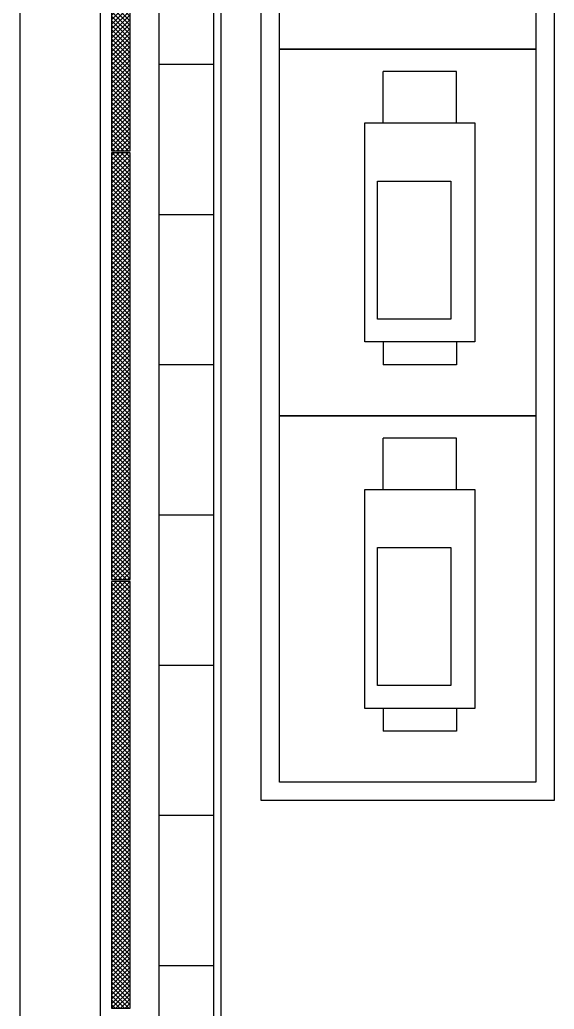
# Model space of a CAD drawing. Extents: x 2217 to 2324, y 363 to 419.
# Drawn here: x 2217.491 to 2218.95, y 381.729 to 384.43 of the extents above; entities that cross this region are included whole.
import ezdxf

# ---------------------------------------------------------------- set-up
doc = ezdxf.new("R2010")
doc.units = 0
doc.header["$LTSCALE"] = 12
doc.header["$MEASUREMENT"] = 0
for name, color, linetype in [('AISLACION', 2, 'CONTINUOUS'), ('MUEBLES', 2, 'CONTINUOUS'), ('MURO-INT', 4, 'CONTINUOUS'), ('PREMOLDHORMIGON', 7, 'CONTINUOUS')]:
    doc.layers.add(name, color=color, linetype=linetype)
pattern_1 = [(315, (0, 0), (0.006187184335, 0.006187184335), []), (45, (0, 0), (-0.006187184335, 0.006187184335), [])]

msp = doc.modelspace()

# ---------------------------------------------------------------- hatches: boundary and pattern name
at = {"layer": 'AISLACION'}
h = msp.add_hatch(dxfattribs=at)
h.set_pattern_fill('ANSI37', color=8, scale=0.07, angle=-90, style=0)
h.set_pattern_definition(pattern_1)
h.paths.add_polyline_path([(2217.7414, 384.0716), (2217.7922, 384.0716), (2217.7922, 385.2366), (2217.7414, 385.2366)])
h = msp.add_hatch(dxfattribs=at)
h.set_pattern_fill('ANSI37', color=8, scale=0.07, angle=-90, style=0)
h.set_pattern_definition(pattern_1)
h.paths.add_polyline_path([(2217.7414, 382.9016), (2217.7922, 382.9016), (2217.7922, 384.0666), (2217.7414, 384.0666)])
h = msp.add_hatch(dxfattribs=at)
h.set_pattern_fill('ANSI37', color=8, scale=0.07, angle=-90, style=0)
h.set_pattern_definition(pattern_1)
h.paths.add_polyline_path([(2217.7414, 381.7316), (2217.7922, 381.7316), (2217.7922, 382.8966), (2217.7414, 382.8966)])
at = {"layer": 'MURO-INT'}
h = msp.add_hatch(dxfattribs=at)
h.set_pattern_fill('_U,_O', color=2, scale=0.41, pattern_type=0)
h.set_pattern_definition([(0, (0, 789.7983), (0, -0.41), [])])
h.paths.add_polyline_path([(2218.0214, 377.0491), (2217.8714, 377.0491), (2217.8714, 388.7491), (2218.0214, 388.7491)])

# ---------------------------------------------------------------- linework, layer by layer
at = {"layer": 'AISLACION'}
for points in [[(2217.7414, 384.0716), (2217.7922, 384.0716), (2217.7922, 385.2366), (2217.7414, 385.2366)], [(2217.7414, 382.9016), (2217.7922, 382.9016), (2217.7922, 384.0666), (2217.7414, 384.0666)], [(2217.7414, 381.7316), (2217.7922, 381.7316), (2217.7922, 382.8966), (2217.7414, 382.8966)]]:
    msp.add_lwpolyline(points, close=True, dxfattribs=at)
at = {"layer": 'MUEBLES'}
for p, q in [((2218.483, 384.148), (2218.483, 384.2881)), ((2218.683, 384.2881), (2218.483, 384.2881)), ((2218.483, 384.148), (2218.483, 384.2881)), ((2218.683, 384.2881), (2218.483, 384.2881)), ((2218.483, 384.148), (2218.483, 384.2881)), ((2218.683, 384.2881), (2218.483, 384.2881)), ((2218.483, 384.148), (2218.483, 384.2881)), ((2218.683, 384.2881), (2218.483, 384.2881)), ((2218.483, 384.148), (2218.483, 384.2881)), ((2218.683, 384.2881), (2218.483, 384.2881)), ((2218.483, 384.148), (2218.483, 384.2881)), ((2218.683, 384.2881), (2218.483, 384.2881)), ((2218.483, 384.148), (2218.483, 384.2881)), ((2218.683, 384.2881), (2218.483, 384.2881)), ((2218.483, 384.148), (2218.483, 384.2881)), ((2218.683, 384.2881), (2218.483, 384.2881)), ((2218.483, 384.148), (2218.483, 384.2881)), ((2218.683, 384.2881), (2218.483, 384.2881)), ((2218.483, 384.148), (2218.483, 384.2881)), ((2218.683, 384.2881), (2218.483, 384.2881)), ((2218.483, 384.148), (2218.483, 384.2881)), ((2218.683, 384.2881), (2218.483, 384.2881)), ((2218.483, 384.148), (2218.483, 384.2881)), ((2218.683, 384.2881), (2218.483, 384.2881)), ((2218.483, 384.148), (2218.483, 384.2881)), ((2218.683, 384.2881), (2218.483, 384.2881)), ((2218.483, 384.148), (2218.483, 384.2881)), ((2218.683, 384.2881), (2218.483, 384.2881)), ((2218.483, 384.148), (2218.483, 384.2881)), ((2218.683, 384.2881), (2218.483, 384.2881)), ((2218.483, 384.148), (2218.483, 384.2881)), ((2218.683, 384.2881), (2218.483, 384.2881)), ((2218.483, 384.148), (2218.483, 384.2881)), ((2218.683, 384.2881), (2218.483, 384.2881)), ((2218.483, 384.148), (2218.483, 384.2881)), ((2218.683, 384.2881), (2218.483, 384.2881)), ((2218.483, 384.148), (2218.483, 384.2881)), ((2218.683, 384.2881), (2218.483, 384.2881)), ((2218.483, 384.148), (2218.483, 384.2881)), ((2218.683, 384.2881), (2218.483, 384.2881)), ((2218.483, 384.148), (2218.483, 384.2881)), ((2218.683, 384.2881), (2218.483, 384.2881)), ((2218.483, 384.148), (2218.483, 384.2881)), ((2218.683, 384.2881), (2218.483, 384.2881)), ((2218.483, 384.148), (2218.483, 384.2881)), ((2218.683, 384.2881), (2218.483, 384.2881)), ((2218.483, 384.148), (2218.483, 384.2881)), ((2218.683, 384.2881), (2218.483, 384.2881)), ((2218.483, 384.148), (2218.483, 384.2881)), ((2218.683, 384.2881), (2218.483, 384.2881)), ((2218.483, 384.148), (2218.483, 384.2881)), ((2218.683, 384.2881), (2218.483, 384.2881)), ((2218.483, 384.148), (2218.483, 384.2881)), ((2218.683, 384.2881), (2218.483, 384.2881)), ((2218.483, 384.148), (2218.483, 384.2881)), ((2218.683, 384.2881), (2218.483, 384.2881)), ((2218.483, 384.148), (2218.483, 384.2881)), ((2218.683, 384.2881), (2218.483, 384.2881)), ((2218.483, 384.148), (2218.483, 384.2881)), ((2218.683, 384.2881), (2218.483, 384.2881)), ((2218.483, 384.148), (2218.483, 384.2881)), ((2218.683, 384.2881), (2218.483, 384.2881)), ((2218.483, 384.148), (2218.483, 384.2881)), ((2218.683, 384.2881), (2218.483, 384.2881)), ((2218.683, 384.148), (2218.683, 384.2881)), ((2218.683, 384.148), (2218.683, 384.2881)), ((2218.683, 384.148), (2218.683, 384.2881)), ((2218.683, 384.148), (2218.683, 384.2881)), ((2218.683, 384.148), (2218.683, 384.2881)), ((2218.683, 384.148), (2218.683, 384.2881)), ((2218.683, 384.148), (2218.683, 384.2881)), ((2218.683, 384.148), (2218.683, 384.2881)), ((2218.683, 384.148), (2218.683, 384.2881)), ((2218.683, 384.148), (2218.683, 384.2881)), ((2218.683, 384.148), (2218.683, 384.2881)), ((2218.683, 384.148), (2218.683, 384.2881)), ((2218.683, 384.148), (2218.683, 384.2881)), ((2218.683, 384.148), (2218.683, 384.2881)), ((2218.683, 384.148), (2218.683, 384.2881)), ((2218.683, 384.148), (2218.683, 384.2881)), ((2218.683, 384.148), (2218.683, 384.2881)), ((2218.683, 384.148), (2218.683, 384.2881)), ((2218.683, 384.148), (2218.683, 384.2881)), ((2218.683, 384.148), (2218.683, 384.2881)), ((2218.683, 384.148), (2218.683, 384.2881)), ((2218.683, 384.148), (2218.683, 384.2881)), ((2218.683, 384.148), (2218.683, 384.2881)), ((2218.683, 384.148), (2218.683, 384.2881)), ((2218.683, 384.148), (2218.683, 384.2881)), ((2218.683, 384.148), (2218.683, 384.2881)), ((2218.683, 384.148), (2218.683, 384.2881)), ((2218.683, 384.148), (2218.683, 384.2881)), ((2218.683, 384.148), (2218.683, 384.2881)), ((2218.683, 384.148), (2218.683, 384.2881)), ((2218.683, 384.148), (2218.683, 384.2881)), ((2218.683, 384.148), (2218.683, 384.2881)), ((2218.483, 383.5503), (2218.483, 383.4881)), ((2218.483, 383.5503), (2218.483, 383.4881)), ((2218.483, 383.5503), (2218.483, 383.4881)), ((2218.483, 383.5503), (2218.483, 383.4881)), ((2218.483, 383.5503), (2218.483, 383.4881)), ((2218.483, 383.5503), (2218.483, 383.4881)), ((2218.483, 383.5503), (2218.483, 383.4881)), ((2218.483, 383.5503), (2218.483, 383.4881)), ((2218.483, 383.5503), (2218.483, 383.4881)), ((2218.483, 383.5503), (2218.483, 383.4881)), ((2218.483, 383.5503), (2218.483, 383.4881)), ((2218.483, 383.5503), (2218.483, 383.4881)), ((2218.483, 383.5503), (2218.483, 383.4881)), ((2218.483, 383.5503), (2218.483, 383.4881)), ((2218.483, 383.5503), (2218.483, 383.4881)), ((2218.483, 383.5503), (2218.483, 383.4881)), ((2218.483, 383.5503), (2218.483, 383.4881)), ((2218.483, 383.5503), (2218.483, 383.4881)), ((2218.483, 383.5503), (2218.483, 383.4881)), ((2218.483, 383.5503), (2218.483, 383.4881)), ((2218.483, 383.5503), (2218.483, 383.4881)), ((2218.483, 383.5503), (2218.483, 383.4881)), ((2218.483, 383.5503), (2218.483, 383.4881)), ((2218.483, 383.5503), (2218.483, 383.4881)), ((2218.483, 383.5503), (2218.483, 383.4881)), ((2218.483, 383.5503), (2218.483, 383.4881)), ((2218.483, 383.5503), (2218.483, 383.4881)), ((2218.483, 383.5503), (2218.483, 383.4881)), ((2218.483, 383.5503), (2218.483, 383.4881)), ((2218.483, 383.5503), (2218.483, 383.4881)), ((2218.483, 383.5503), (2218.483, 383.4881)), ((2218.483, 383.5503), (2218.483, 383.4881)), ((2218.683, 383.5503), (2218.683, 383.4881)), ((2218.683, 383.5503), (2218.683, 383.4881)), ((2218.683, 383.5503), (2218.683, 383.4881)), ((2218.683, 383.5503), (2218.683, 383.4881)), ((2218.683, 383.5503), (2218.683, 383.4881)), ((2218.683, 383.5503), (2218.683, 383.4881)), ((2218.683, 383.5503), (2218.683, 383.4881)), ((2218.683, 383.5503), (2218.683, 383.4881)), ((2218.683, 383.5503), (2218.683, 383.4881)), ((2218.683, 383.5503), (2218.683, 383.4881)), ((2218.683, 383.5503), (2218.683, 383.4881)), ((2218.683, 383.5503), (2218.683, 383.4881)), ((2218.683, 383.5503), (2218.683, 383.4881)), ((2218.683, 383.5503), (2218.683, 383.4881)), ((2218.683, 383.5503), (2218.683, 383.4881)), ((2218.683, 383.5503), (2218.683, 383.4881)), ((2218.683, 383.5503), (2218.683, 383.4881)), ((2218.683, 383.5503), (2218.683, 383.4881)), ((2218.683, 383.5503), (2218.683, 383.4881)), ((2218.683, 383.5503), (2218.683, 383.4881)), ((2218.683, 383.5503), (2218.683, 383.4881)), ((2218.683, 383.5503), (2218.683, 383.4881)), ((2218.683, 383.5503), (2218.683, 383.4881)), ((2218.683, 383.5503), (2218.683, 383.4881)), ((2218.683, 383.5503), (2218.683, 383.4881)), ((2218.683, 383.5503), (2218.683, 383.4881)), ((2218.683, 383.5503), (2218.683, 383.4881)), ((2218.683, 383.5503), (2218.683, 383.4881)), ((2218.683, 383.5503), (2218.683, 383.4881)), ((2218.683, 383.5503), (2218.683, 383.4881)), ((2218.683, 383.5503), (2218.683, 383.4881)), ((2218.683, 383.5503), (2218.683, 383.4881)), ((2218.683, 383.4881), (2218.483, 383.4881)), ((2218.683, 383.4881), (2218.483, 383.4881)), ((2218.683, 383.4881), (2218.483, 383.4881)), ((2218.683, 383.4881), (2218.483, 383.4881)), ((2218.683, 383.4881), (2218.483, 383.4881)), ((2218.683, 383.4881), (2218.483, 383.4881)), ((2218.683, 383.4881), (2218.483, 383.4881)), ((2218.683, 383.4881), (2218.483, 383.4881)), ((2218.683, 383.4881), (2218.483, 383.4881)), ((2218.683, 383.4881), (2218.483, 383.4881)), ((2218.683, 383.4881), (2218.483, 383.4881)), ((2218.683, 383.4881), (2218.483, 383.4881)), ((2218.683, 383.4881), (2218.483, 383.4881)), ((2218.683, 383.4881), (2218.483, 383.4881)), ((2218.683, 383.4881), (2218.483, 383.4881)), ((2218.683, 383.4881), (2218.483, 383.4881)), ((2218.683, 383.4881), (2218.483, 383.4881)), ((2218.683, 383.4881), (2218.483, 383.4881)), ((2218.683, 383.4881), (2218.483, 383.4881)), ((2218.683, 383.4881), (2218.483, 383.4881)), ((2218.683, 383.4881), (2218.483, 383.4881)), ((2218.683, 383.4881), (2218.483, 383.4881)), ((2218.683, 383.4881), (2218.483, 383.4881)), ((2218.683, 383.4881), (2218.483, 383.4881)), ((2218.683, 383.4881), (2218.483, 383.4881)), ((2218.683, 383.4881), (2218.483, 383.4881)), ((2218.683, 383.4881), (2218.483, 383.4881)), ((2218.683, 383.4881), (2218.483, 383.4881)), ((2218.683, 383.4881), (2218.483, 383.4881)), ((2218.683, 383.4881), (2218.483, 383.4881)), ((2218.683, 383.4881), (2218.483, 383.4881)), ((2218.683, 383.4881), (2218.483, 383.4881)), ((2218.483, 383.148), (2218.483, 383.2881)), ((2218.683, 383.2881), (2218.483, 383.2881)), ((2218.483, 383.148), (2218.483, 383.2881)), ((2218.683, 383.2881), (2218.483, 383.2881)), ((2218.483, 383.148), (2218.483, 383.2881)), ((2218.683, 383.2881), (2218.483, 383.2881)), ((2218.483, 383.148), (2218.483, 383.2881)), ((2218.683, 383.2881), (2218.483, 383.2881)), ((2218.483, 383.148), (2218.483, 383.2881)), ((2218.683, 383.2881), (2218.483, 383.2881)), ((2218.483, 383.148), (2218.483, 383.2881)), ((2218.683, 383.2881), (2218.483, 383.2881)), ((2218.483, 383.148), (2218.483, 383.2881)), ((2218.683, 383.2881), (2218.483, 383.2881)), ((2218.483, 383.148), (2218.483, 383.2881)), ((2218.683, 383.2881), (2218.483, 383.2881)), ((2218.483, 383.148), (2218.483, 383.2881)), ((2218.683, 383.2881), (2218.483, 383.2881)), ((2218.483, 383.148), (2218.483, 383.2881)), ((2218.683, 383.2881), (2218.483, 383.2881)), ((2218.483, 383.148), (2218.483, 383.2881)), ((2218.683, 383.2881), (2218.483, 383.2881)), ((2218.483, 383.148), (2218.483, 383.2881)), ((2218.683, 383.2881), (2218.483, 383.2881)), ((2218.483, 383.148), (2218.483, 383.2881)), ((2218.683, 383.2881), (2218.483, 383.2881)), ((2218.483, 383.148), (2218.483, 383.2881)), ((2218.683, 383.2881), (2218.483, 383.2881)), ((2218.483, 383.148), (2218.483, 383.2881)), ((2218.683, 383.2881), (2218.483, 383.2881)), ((2218.483, 383.148), (2218.483, 383.2881)), ((2218.683, 383.2881), (2218.483, 383.2881)), ((2218.483, 383.148), (2218.483, 383.2881)), ((2218.683, 383.2881), (2218.483, 383.2881)), ((2218.483, 383.148), (2218.483, 383.2881)), ((2218.683, 383.2881), (2218.483, 383.2881)), ((2218.483, 383.148), (2218.483, 383.2881)), ((2218.683, 383.2881), (2218.483, 383.2881)), ((2218.483, 383.148), (2218.483, 383.2881)), ((2218.683, 383.2881), (2218.483, 383.2881)), ((2218.483, 383.148), (2218.483, 383.2881)), ((2218.683, 383.2881), (2218.483, 383.2881)), ((2218.483, 383.148), (2218.483, 383.2881)), ((2218.683, 383.2881), (2218.483, 383.2881)), ((2218.483, 383.148), (2218.483, 383.2881)), ((2218.683, 383.2881), (2218.483, 383.2881)), ((2218.483, 383.148), (2218.483, 383.2881)), ((2218.683, 383.2881), (2218.483, 383.2881)), ((2218.483, 383.148), (2218.483, 383.2881)), ((2218.683, 383.2881), (2218.483, 383.2881)), ((2218.483, 383.148), (2218.483, 383.2881)), ((2218.683, 383.2881), (2218.483, 383.2881)), ((2218.483, 383.148), (2218.483, 383.2881)), ((2218.683, 383.2881), (2218.483, 383.2881)), ((2218.483, 383.148), (2218.483, 383.2881)), ((2218.683, 383.2881), (2218.483, 383.2881)), ((2218.483, 383.148), (2218.483, 383.2881)), ((2218.683, 383.2881), (2218.483, 383.2881)), ((2218.483, 383.148), (2218.483, 383.2881)), ((2218.683, 383.2881), (2218.483, 383.2881)), ((2218.483, 383.148), (2218.483, 383.2881)), ((2218.683, 383.2881), (2218.483, 383.2881)), ((2218.483, 383.148), (2218.483, 383.2881)), ((2218.683, 383.2881), (2218.483, 383.2881)), ((2218.683, 383.148), (2218.683, 383.2881)), ((2218.683, 383.148), (2218.683, 383.2881)), ((2218.683, 383.148), (2218.683, 383.2881)), ((2218.683, 383.148), (2218.683, 383.2881)), ((2218.683, 383.148), (2218.683, 383.2881)), ((2218.683, 383.148), (2218.683, 383.2881)), ((2218.683, 383.148), (2218.683, 383.2881)), ((2218.683, 383.148), (2218.683, 383.2881)), ((2218.683, 383.148), (2218.683, 383.2881)), ((2218.683, 383.148), (2218.683, 383.2881)), ((2218.683, 383.148), (2218.683, 383.2881)), ((2218.683, 383.148), (2218.683, 383.2881)), ((2218.683, 383.148), (2218.683, 383.2881)), ((2218.683, 383.148), (2218.683, 383.2881)), ((2218.683, 383.148), (2218.683, 383.2881)), ((2218.683, 383.148), (2218.683, 383.2881)), ((2218.683, 383.148), (2218.683, 383.2881)), ((2218.683, 383.148), (2218.683, 383.2881)), ((2218.683, 383.148), (2218.683, 383.2881)), ((2218.683, 383.148), (2218.683, 383.2881)), ((2218.683, 383.148), (2218.683, 383.2881)), ((2218.683, 383.148), (2218.683, 383.2881)), ((2218.683, 383.148), (2218.683, 383.2881)), ((2218.683, 383.148), (2218.683, 383.2881)), ((2218.683, 383.148), (2218.683, 383.2881)), ((2218.683, 383.148), (2218.683, 383.2881)), ((2218.683, 383.148), (2218.683, 383.2881)), ((2218.683, 383.148), (2218.683, 383.2881)), ((2218.683, 383.148), (2218.683, 383.2881)), ((2218.683, 383.148), (2218.683, 383.2881)), ((2218.683, 383.148), (2218.683, 383.2881)), ((2218.683, 383.148), (2218.683, 383.2881)), ((2218.483, 382.5503), (2218.483, 382.4881)), ((2218.483, 382.5503), (2218.483, 382.4881)), ((2218.483, 382.5503), (2218.483, 382.4881)), ((2218.483, 382.5503), (2218.483, 382.4881)), ((2218.483, 382.5503), (2218.483, 382.4881)), ((2218.483, 382.5503), (2218.483, 382.4881)), ((2218.483, 382.5503), (2218.483, 382.4881)), ((2218.483, 382.5503), (2218.483, 382.4881)), ((2218.483, 382.5503), (2218.483, 382.4881)), ((2218.483, 382.5503), (2218.483, 382.4881)), ((2218.483, 382.5503), (2218.483, 382.4881)), ((2218.483, 382.5503), (2218.483, 382.4881)), ((2218.483, 382.5503), (2218.483, 382.4881)), ((2218.483, 382.5503), (2218.483, 382.4881)), ((2218.483, 382.5503), (2218.483, 382.4881)), ((2218.483, 382.5503), (2218.483, 382.4881)), ((2218.483, 382.5503), (2218.483, 382.4881)), ((2218.483, 382.5503), (2218.483, 382.4881)), ((2218.483, 382.5503), (2218.483, 382.4881)), ((2218.483, 382.5503), (2218.483, 382.4881)), ((2218.483, 382.5503), (2218.483, 382.4881)), ((2218.483, 382.5503), (2218.483, 382.4881)), ((2218.483, 382.5503), (2218.483, 382.4881)), ((2218.483, 382.5503), (2218.483, 382.4881)), ((2218.483, 382.5503), (2218.483, 382.4881)), ((2218.483, 382.5503), (2218.483, 382.4881)), ((2218.483, 382.5503), (2218.483, 382.4881)), ((2218.483, 382.5503), (2218.483, 382.4881)), ((2218.483, 382.5503), (2218.483, 382.4881)), ((2218.483, 382.5503), (2218.483, 382.4881)), ((2218.483, 382.5503), (2218.483, 382.4881)), ((2218.483, 382.5503), (2218.483, 382.4881)), ((2218.683, 382.5503), (2218.683, 382.4881)), ((2218.683, 382.5503), (2218.683, 382.4881)), ((2218.683, 382.5503), (2218.683, 382.4881)), ((2218.683, 382.5503), (2218.683, 382.4881)), ((2218.683, 382.5503), (2218.683, 382.4881)), ((2218.683, 382.5503), (2218.683, 382.4881)), ((2218.683, 382.5503), (2218.683, 382.4881)), ((2218.683, 382.5503), (2218.683, 382.4881)), ((2218.683, 382.5503), (2218.683, 382.4881)), ((2218.683, 382.5503), (2218.683, 382.4881)), ((2218.683, 382.5503), (2218.683, 382.4881)), ((2218.683, 382.5503), (2218.683, 382.4881)), ((2218.683, 382.5503), (2218.683, 382.4881)), ((2218.683, 382.5503), (2218.683, 382.4881)), ((2218.683, 382.5503), (2218.683, 382.4881)), ((2218.683, 382.5503), (2218.683, 382.4881)), ((2218.683, 382.5503), (2218.683, 382.4881)), ((2218.683, 382.5503), (2218.683, 382.4881)), ((2218.683, 382.5503), (2218.683, 382.4881)), ((2218.683, 382.5503), (2218.683, 382.4881)), ((2218.683, 382.5503), (2218.683, 382.4881)), ((2218.683, 382.5503), (2218.683, 382.4881)), ((2218.683, 382.5503), (2218.683, 382.4881)), ((2218.683, 382.5503), (2218.683, 382.4881)), ((2218.683, 382.5503), (2218.683, 382.4881)), ((2218.683, 382.5503), (2218.683, 382.4881)), ((2218.683, 382.5503), (2218.683, 382.4881)), ((2218.683, 382.5503), (2218.683, 382.4881)), ((2218.683, 382.5503), (2218.683, 382.4881)), ((2218.683, 382.5503), (2218.683, 382.4881)), ((2218.683, 382.5503), (2218.683, 382.4881)), ((2218.683, 382.5503), (2218.683, 382.4881)), ((2218.683, 382.4881), (2218.483, 382.4881)), ((2218.683, 382.4881), (2218.483, 382.4881)), ((2218.683, 382.4881), (2218.483, 382.4881)), ((2218.683, 382.4881), (2218.483, 382.4881)), ((2218.683, 382.4881), (2218.483, 382.4881)), ((2218.683, 382.4881), (2218.483, 382.4881)), ((2218.683, 382.4881), (2218.483, 382.4881)), ((2218.683, 382.4881), (2218.483, 382.4881)), ((2218.683, 382.4881), (2218.483, 382.4881)), ((2218.683, 382.4881), (2218.483, 382.4881)), ((2218.683, 382.4881), (2218.483, 382.4881)), ((2218.683, 382.4881), (2218.483, 382.4881)), ((2218.683, 382.4881), (2218.483, 382.4881)), ((2218.683, 382.4881), (2218.483, 382.4881)), ((2218.683, 382.4881), (2218.483, 382.4881)), ((2218.683, 382.4881), (2218.483, 382.4881)), ((2218.683, 382.4881), (2218.483, 382.4881)), ((2218.683, 382.4881), (2218.483, 382.4881)), ((2218.683, 382.4881), (2218.483, 382.4881)), ((2218.683, 382.4881), (2218.483, 382.4881)), ((2218.683, 382.4881), (2218.483, 382.4881)), ((2218.683, 382.4881), (2218.483, 382.4881)), ((2218.683, 382.4881), (2218.483, 382.4881)), ((2218.683, 382.4881), (2218.483, 382.4881)), ((2218.683, 382.4881), (2218.483, 382.4881)), ((2218.683, 382.4881), (2218.483, 382.4881)), ((2218.683, 382.4881), (2218.483, 382.4881)), ((2218.683, 382.4881), (2218.483, 382.4881)), ((2218.683, 382.4881), (2218.483, 382.4881)), ((2218.683, 382.4881), (2218.483, 382.4881)), ((2218.683, 382.4881), (2218.483, 382.4881)), ((2218.683, 382.4881), (2218.483, 382.4881))]:
    msp.add_line(p, q, dxfattribs=at)
at = {"layer": 'MUEBLES', "color": 8}
msp.add_lwpolyline([(2218.1499, 387.3991), (2218.9499, 387.3991), (2218.9499, 382.2991), (2218.1499, 382.2991)], close=True, dxfattribs=at)
at = {"layer": 'MUEBLES'}
for points in [[(2218.8999, 384.3491), (2218.1999, 384.3491), (2218.1999, 385.3491), (2218.8999, 385.3491)], [(2218.8999, 383.3491), (2218.1999, 383.3491), (2218.1999, 384.3491), (2218.8999, 384.3491)], [(2218.433, 383.5503), (2218.433, 384.148), (2218.733, 384.148), (2218.733, 383.5503)], [(2218.433, 383.5503), (2218.433, 384.148), (2218.733, 384.148), (2218.733, 383.5503)], [(2218.433, 383.5503), (2218.433, 384.148), (2218.733, 384.148), (2218.733, 383.5503)], [(2218.433, 383.5503), (2218.433, 384.148), (2218.733, 384.148), (2218.733, 383.5503)], [(2218.433, 383.5503), (2218.433, 384.148), (2218.733, 384.148), (2218.733, 383.5503)], [(2218.433, 383.5503), (2218.433, 384.148), (2218.733, 384.148), (2218.733, 383.5503)], [(2218.433, 383.5503), (2218.433, 384.148), (2218.733, 384.148), (2218.733, 383.5503)], [(2218.433, 383.5503), (2218.433, 384.148), (2218.733, 384.148), (2218.733, 383.5503)], [(2218.433, 383.5503), (2218.433, 384.148), (2218.733, 384.148), (2218.733, 383.5503)], [(2218.433, 383.5503), (2218.433, 384.148), (2218.733, 384.148), (2218.733, 383.5503)], [(2218.433, 383.5503), (2218.433, 384.148), (2218.733, 384.148), (2218.733, 383.5503)], [(2218.433, 383.5503), (2218.433, 384.148), (2218.733, 384.148), (2218.733, 383.5503)], [(2218.433, 383.5503), (2218.433, 384.148), (2218.733, 384.148), (2218.733, 383.5503)], [(2218.433, 383.5503), (2218.433, 384.148), (2218.733, 384.148), (2218.733, 383.5503)], [(2218.433, 383.5503), (2218.433, 384.148), (2218.733, 384.148), (2218.733, 383.5503)], [(2218.433, 383.5503), (2218.433, 384.148), (2218.733, 384.148), (2218.733, 383.5503)], [(2218.433, 383.5503), (2218.433, 384.148), (2218.733, 384.148), (2218.733, 383.5503)], [(2218.433, 383.5503), (2218.433, 384.148), (2218.733, 384.148), (2218.733, 383.5503)], [(2218.433, 383.5503), (2218.433, 384.148), (2218.733, 384.148), (2218.733, 383.5503)], [(2218.433, 383.5503), (2218.433, 384.148), (2218.733, 384.148), (2218.733, 383.5503)], [(2218.433, 383.5503), (2218.433, 384.148), (2218.733, 384.148), (2218.733, 383.5503)], [(2218.433, 383.5503), (2218.433, 384.148), (2218.733, 384.148), (2218.733, 383.5503)], [(2218.433, 383.5503), (2218.433, 384.148), (2218.733, 384.148), (2218.733, 383.5503)], [(2218.433, 383.5503), (2218.433, 384.148), (2218.733, 384.148), (2218.733, 383.5503)], [(2218.433, 383.5503), (2218.433, 384.148), (2218.733, 384.148), (2218.733, 383.5503)], [(2218.433, 383.5503), (2218.433, 384.148), (2218.733, 384.148), (2218.733, 383.5503)], [(2218.433, 383.5503), (2218.433, 384.148), (2218.733, 384.148), (2218.733, 383.5503)], [(2218.433, 383.5503), (2218.433, 384.148), (2218.733, 384.148), (2218.733, 383.5503)], [(2218.433, 383.5503), (2218.433, 384.148), (2218.733, 384.148), (2218.733, 383.5503)], [(2218.433, 383.5503), (2218.433, 384.148), (2218.733, 384.148), (2218.733, 383.5503)], [(2218.433, 383.5503), (2218.433, 384.148), (2218.733, 384.148), (2218.733, 383.5503)], [(2218.433, 383.5503), (2218.433, 384.148), (2218.733, 384.148), (2218.733, 383.5503)], [(2218.4675, 383.6125), (2218.4675, 383.9892), (2218.6675, 383.9892), (2218.6675, 383.6125)], [(2218.4675, 383.6125), (2218.4675, 383.9892), (2218.6675, 383.9892), (2218.6675, 383.6125)], [(2218.4675, 383.6125), (2218.4675, 383.9892), (2218.6675, 383.9892), (2218.6675, 383.6125)], [(2218.4675, 383.6125), (2218.4675, 383.9892), (2218.6675, 383.9892), (2218.6675, 383.6125)], [(2218.4675, 383.6125), (2218.4675, 383.9892), (2218.6675, 383.9892), (2218.6675, 383.6125)], [(2218.4675, 383.6125), (2218.4675, 383.9892), (2218.6675, 383.9892), (2218.6675, 383.6125)], [(2218.4675, 383.6125), (2218.4675, 383.9892), (2218.6675, 383.9892), (2218.6675, 383.6125)], [(2218.4675, 383.6125), (2218.4675, 383.9892), (2218.6675, 383.9892), (2218.6675, 383.6125)], [(2218.4675, 383.6125), (2218.4675, 383.9892), (2218.6675, 383.9892), (2218.6675, 383.6125)], [(2218.4675, 383.6125), (2218.4675, 383.9892), (2218.6675, 383.9892), (2218.6675, 383.6125)], [(2218.4675, 383.6125), (2218.4675, 383.9892), (2218.6675, 383.9892), (2218.6675, 383.6125)], [(2218.4675, 383.6125), (2218.4675, 383.9892), (2218.6675, 383.9892), (2218.6675, 383.6125)], [(2218.4675, 383.6125), (2218.4675, 383.9892), (2218.6675, 383.9892), (2218.6675, 383.6125)], [(2218.4675, 383.6125), (2218.4675, 383.9892), (2218.6675, 383.9892), (2218.6675, 383.6125)], [(2218.4675, 383.6125), (2218.4675, 383.9892), (2218.6675, 383.9892), (2218.6675, 383.6125)], [(2218.4675, 383.6125), (2218.4675, 383.9892), (2218.6675, 383.9892), (2218.6675, 383.6125)], [(2218.4675, 383.6125), (2218.4675, 383.9892), (2218.6675, 383.9892), (2218.6675, 383.6125)], [(2218.4675, 383.6125), (2218.4675, 383.9892), (2218.6675, 383.9892), (2218.6675, 383.6125)], [(2218.4675, 383.6125), (2218.4675, 383.9892), (2218.6675, 383.9892), (2218.6675, 383.6125)], [(2218.4675, 383.6125), (2218.4675, 383.9892), (2218.6675, 383.9892), (2218.6675, 383.6125)], [(2218.4675, 383.6125), (2218.4675, 383.9892), (2218.6675, 383.9892), (2218.6675, 383.6125)], [(2218.4675, 383.6125), (2218.4675, 383.9892), (2218.6675, 383.9892), (2218.6675, 383.6125)], [(2218.4675, 383.6125), (2218.4675, 383.9892), (2218.6675, 383.9892), (2218.6675, 383.6125)], [(2218.4675, 383.6125), (2218.4675, 383.9892), (2218.6675, 383.9892), (2218.6675, 383.6125)], [(2218.4675, 383.6125), (2218.4675, 383.9892), (2218.6675, 383.9892), (2218.6675, 383.6125)], [(2218.4675, 383.6125), (2218.4675, 383.9892), (2218.6675, 383.9892), (2218.6675, 383.6125)], [(2218.4675, 383.6125), (2218.4675, 383.9892), (2218.6675, 383.9892), (2218.6675, 383.6125)], [(2218.4675, 383.6125), (2218.4675, 383.9892), (2218.6675, 383.9892), (2218.6675, 383.6125)], [(2218.4675, 383.6125), (2218.4675, 383.9892), (2218.6675, 383.9892), (2218.6675, 383.6125)], [(2218.4675, 383.6125), (2218.4675, 383.9892), (2218.6675, 383.9892), (2218.6675, 383.6125)], [(2218.4675, 383.6125), (2218.4675, 383.9892), (2218.6675, 383.9892), (2218.6675, 383.6125)], [(2218.4675, 383.6125), (2218.4675, 383.9892), (2218.6675, 383.9892), (2218.6675, 383.6125)], [(2218.8999, 382.3491), (2218.1999, 382.3491), (2218.1999, 383.3491), (2218.8999, 383.3491)], [(2218.433, 382.5503), (2218.433, 383.148), (2218.733, 383.148), (2218.733, 382.5503)], [(2218.433, 382.5503), (2218.433, 383.148), (2218.733, 383.148), (2218.733, 382.5503)], [(2218.433, 382.5503), (2218.433, 383.148), (2218.733, 383.148), (2218.733, 382.5503)], [(2218.433, 382.5503), (2218.433, 383.148), (2218.733, 383.148), (2218.733, 382.5503)], [(2218.433, 382.5503), (2218.433, 383.148), (2218.733, 383.148), (2218.733, 382.5503)], [(2218.433, 382.5503), (2218.433, 383.148), (2218.733, 383.148), (2218.733, 382.5503)], [(2218.433, 382.5503), (2218.433, 383.148), (2218.733, 383.148), (2218.733, 382.5503)], [(2218.433, 382.5503), (2218.433, 383.148), (2218.733, 383.148), (2218.733, 382.5503)], [(2218.433, 382.5503), (2218.433, 383.148), (2218.733, 383.148), (2218.733, 382.5503)], [(2218.433, 382.5503), (2218.433, 383.148), (2218.733, 383.148), (2218.733, 382.5503)], [(2218.433, 382.5503), (2218.433, 383.148), (2218.733, 383.148), (2218.733, 382.5503)], [(2218.433, 382.5503), (2218.433, 383.148), (2218.733, 383.148), (2218.733, 382.5503)], [(2218.433, 382.5503), (2218.433, 383.148), (2218.733, 383.148), (2218.733, 382.5503)], [(2218.433, 382.5503), (2218.433, 383.148), (2218.733, 383.148), (2218.733, 382.5503)], [(2218.433, 382.5503), (2218.433, 383.148), (2218.733, 383.148), (2218.733, 382.5503)], [(2218.433, 382.5503), (2218.433, 383.148), (2218.733, 383.148), (2218.733, 382.5503)], [(2218.433, 382.5503), (2218.433, 383.148), (2218.733, 383.148), (2218.733, 382.5503)], [(2218.433, 382.5503), (2218.433, 383.148), (2218.733, 383.148), (2218.733, 382.5503)], [(2218.433, 382.5503), (2218.433, 383.148), (2218.733, 383.148), (2218.733, 382.5503)], [(2218.433, 382.5503), (2218.433, 383.148), (2218.733, 383.148), (2218.733, 382.5503)], [(2218.433, 382.5503), (2218.433, 383.148), (2218.733, 383.148), (2218.733, 382.5503)], [(2218.433, 382.5503), (2218.433, 383.148), (2218.733, 383.148), (2218.733, 382.5503)], [(2218.433, 382.5503), (2218.433, 383.148), (2218.733, 383.148), (2218.733, 382.5503)], [(2218.433, 382.5503), (2218.433, 383.148), (2218.733, 383.148), (2218.733, 382.5503)], [(2218.433, 382.5503), (2218.433, 383.148), (2218.733, 383.148), (2218.733, 382.5503)], [(2218.433, 382.5503), (2218.433, 383.148), (2218.733, 383.148), (2218.733, 382.5503)], [(2218.433, 382.5503), (2218.433, 383.148), (2218.733, 383.148), (2218.733, 382.5503)], [(2218.433, 382.5503), (2218.433, 383.148), (2218.733, 383.148), (2218.733, 382.5503)], [(2218.433, 382.5503), (2218.433, 383.148), (2218.733, 383.148), (2218.733, 382.5503)], [(2218.433, 382.5503), (2218.433, 383.148), (2218.733, 383.148), (2218.733, 382.5503)], [(2218.433, 382.5503), (2218.433, 383.148), (2218.733, 383.148), (2218.733, 382.5503)], [(2218.433, 382.5503), (2218.433, 383.148), (2218.733, 383.148), (2218.733, 382.5503)], [(2218.4675, 382.6125), (2218.4675, 382.9892), (2218.6675, 382.9892), (2218.6675, 382.6125)], [(2218.4675, 382.6125), (2218.4675, 382.9892), (2218.6675, 382.9892), (2218.6675, 382.6125)], [(2218.4675, 382.6125), (2218.4675, 382.9892), (2218.6675, 382.9892), (2218.6675, 382.6125)], [(2218.4675, 382.6125), (2218.4675, 382.9892), (2218.6675, 382.9892), (2218.6675, 382.6125)], [(2218.4675, 382.6125), (2218.4675, 382.9892), (2218.6675, 382.9892), (2218.6675, 382.6125)], [(2218.4675, 382.6125), (2218.4675, 382.9892), (2218.6675, 382.9892), (2218.6675, 382.6125)], [(2218.4675, 382.6125), (2218.4675, 382.9892), (2218.6675, 382.9892), (2218.6675, 382.6125)], [(2218.4675, 382.6125), (2218.4675, 382.9892), (2218.6675, 382.9892), (2218.6675, 382.6125)], [(2218.4675, 382.6125), (2218.4675, 382.9892), (2218.6675, 382.9892), (2218.6675, 382.6125)], [(2218.4675, 382.6125), (2218.4675, 382.9892), (2218.6675, 382.9892), (2218.6675, 382.6125)], [(2218.4675, 382.6125), (2218.4675, 382.9892), (2218.6675, 382.9892), (2218.6675, 382.6125)], [(2218.4675, 382.6125), (2218.4675, 382.9892), (2218.6675, 382.9892), (2218.6675, 382.6125)], [(2218.4675, 382.6125), (2218.4675, 382.9892), (2218.6675, 382.9892), (2218.6675, 382.6125)], [(2218.4675, 382.6125), (2218.4675, 382.9892), (2218.6675, 382.9892), (2218.6675, 382.6125)], [(2218.4675, 382.6125), (2218.4675, 382.9892), (2218.6675, 382.9892), (2218.6675, 382.6125)], [(2218.4675, 382.6125), (2218.4675, 382.9892), (2218.6675, 382.9892), (2218.6675, 382.6125)], [(2218.4675, 382.6125), (2218.4675, 382.9892), (2218.6675, 382.9892), (2218.6675, 382.6125)], [(2218.4675, 382.6125), (2218.4675, 382.9892), (2218.6675, 382.9892), (2218.6675, 382.6125)], [(2218.4675, 382.6125), (2218.4675, 382.9892), (2218.6675, 382.9892), (2218.6675, 382.6125)], [(2218.4675, 382.6125), (2218.4675, 382.9892), (2218.6675, 382.9892), (2218.6675, 382.6125)], [(2218.4675, 382.6125), (2218.4675, 382.9892), (2218.6675, 382.9892), (2218.6675, 382.6125)], [(2218.4675, 382.6125), (2218.4675, 382.9892), (2218.6675, 382.9892), (2218.6675, 382.6125)], [(2218.4675, 382.6125), (2218.4675, 382.9892), (2218.6675, 382.9892), (2218.6675, 382.6125)], [(2218.4675, 382.6125), (2218.4675, 382.9892), (2218.6675, 382.9892), (2218.6675, 382.6125)], [(2218.4675, 382.6125), (2218.4675, 382.9892), (2218.6675, 382.9892), (2218.6675, 382.6125)], [(2218.4675, 382.6125), (2218.4675, 382.9892), (2218.6675, 382.9892), (2218.6675, 382.6125)], [(2218.4675, 382.6125), (2218.4675, 382.9892), (2218.6675, 382.9892), (2218.6675, 382.6125)], [(2218.4675, 382.6125), (2218.4675, 382.9892), (2218.6675, 382.9892), (2218.6675, 382.6125)], [(2218.4675, 382.6125), (2218.4675, 382.9892), (2218.6675, 382.9892), (2218.6675, 382.6125)], [(2218.4675, 382.6125), (2218.4675, 382.9892), (2218.6675, 382.9892), (2218.6675, 382.6125)], [(2218.4675, 382.6125), (2218.4675, 382.9892), (2218.6675, 382.9892), (2218.6675, 382.6125)], [(2218.4675, 382.6125), (2218.4675, 382.9892), (2218.6675, 382.9892), (2218.6675, 382.6125)]]:
    msp.add_lwpolyline(points, close=True, dxfattribs=at)
at = {"layer": 'MURO-INT', "color": 8}
msp.add_line((2218.0414, 377.0491), (2218.0414, 389.0491), dxfattribs=at)
at = {"layer": 'MURO-INT'}
for p, q in [((2217.8714, 377.0491), (2217.8714, 388.7491)), ((2218.0214, 377.0491), (2218.0214, 388.7491))]:
    msp.add_line(p, q, dxfattribs=at)
at = {"layer": 'PREMOLDHORMIGON'}
msp.add_lwpolyline([(2217.7114, 376.8678), (2217.7114, 388.8478), (2217.655, 388.8478), (2217.6429, 388.8891), (2217.4914, 388.8891), (2217.4914, 376.9091), (2217.6578, 376.9091), (2217.67, 376.8678)], close=True, dxfattribs=at)

doc.saveas('drawing.dxf')
